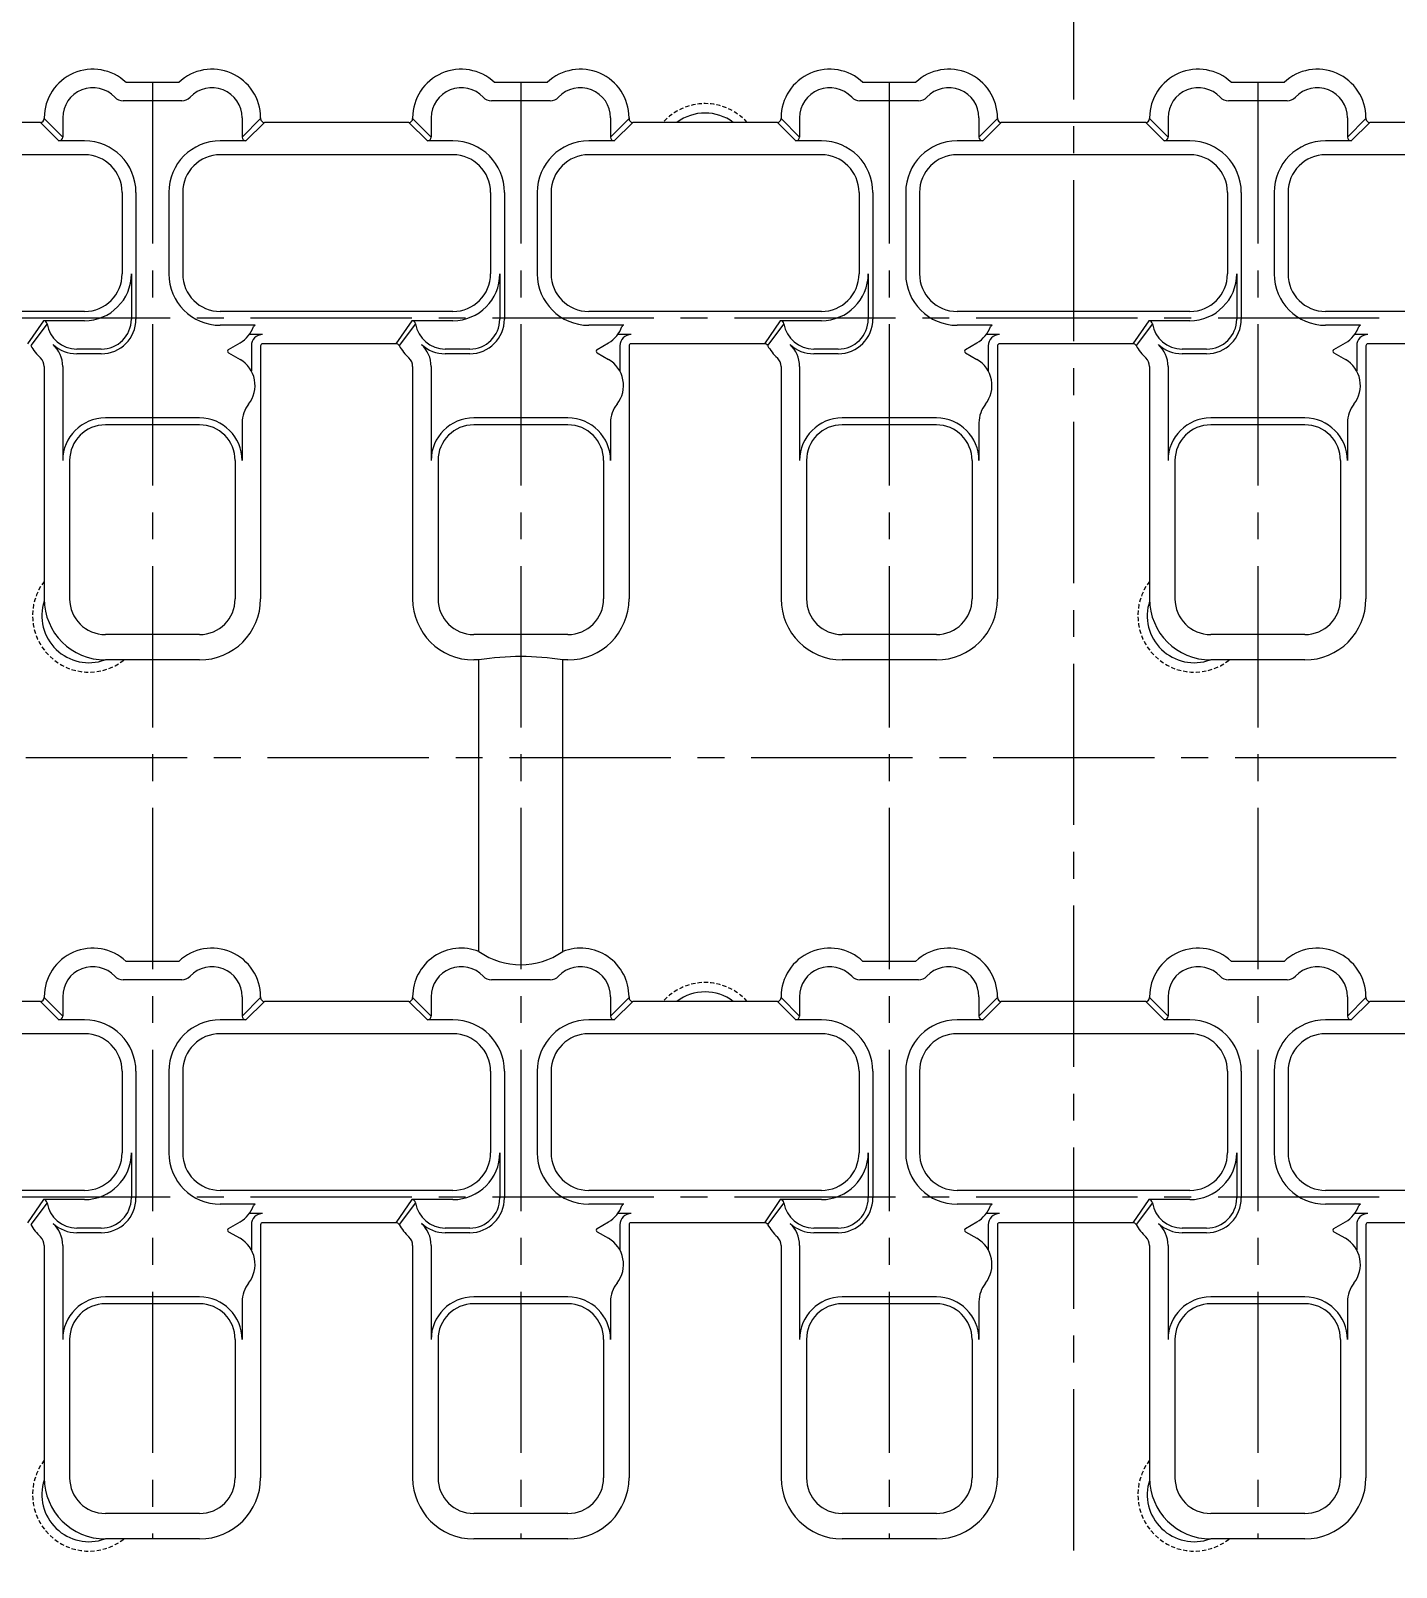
# Model space of a CAD drawing. Extents: x 1060 to 1408, y -354 to 5.
# Drawn here: x 1142.9 to 1215.6, y -151.1 to -69.4 of the extents above; entities that cross this region are included whole.
import ezdxf

# ---------------------------------------------------------------- set-up
doc = ezdxf.new("R2010")
doc.units = 0
doc.header["$LTSCALE"] = 0.45
doc.header["$MEASUREMENT"] = 0
doc.linetypes.add('CENTER2', pattern=[28.575, 19.05, -3.175, 3.175, -3.175])
doc.linetypes.add('HIDDENX2', pattern=[0.75, 0.5, -0.25])
for name, color, linetype in [('CENTER', 243, 'CENTER2'), ('DETAIL', 6, 'CONTINUOUS'), ('HIDDEN', 5, 'HIDDENX2'), ('LINE', 7, 'CONTINUOUS'), ('LINE2', 110, 'CONTINUOUS'), ('LINE3', 230, 'CONTINUOUS'), ('LINE5', 200, 'CONTINUOUS'), ('LINE6', 60, 'CONTINUOUS'), ('LINE9', 30, 'CONTINUOUS'), ('SECTION', 31, 'CONTINUOUS')]:
    doc.layers.add(name, color=color, linetype=linetype)

msp = doc.modelspace()

# ---------------------------------------------------------------- linework, layer by layer
at = {"layer": 'CENTER'}
for p, q in [((1198.39373, -13.01991), (1198.39373, -295.57868)), ((1149.41873, -72.12264), (1149.41873, -149.56054)), ((1169.00873, -72.12264), (1169.00873, -149.56054)), ((1188.59873, -72.12264), (1188.59873, -149.56054)), ((1208.18873, -72.12264), (1208.18873, -149.56054)), ((1266.08575, -84.65491), (1130.7017, -84.65491)), ((1266.08575, -84.65491), (1130.7017, -84.65491)), ((1078.39373, -108.01991), (1407.76499, -108.01991)), ((1266.08575, -131.38491), (1130.7017, -131.38491))]:
    msp.add_line(p, q, dxfattribs=at)
at = {"layer": 'DETAIL'}
for centre, start, end in [((1178.80373, -76.25093), 53.1301024, 126.8698976), ((1146.04619, -100.47743), 161.9794339, 289.7457397), ((1204.81619, -100.47743), 161.9794339, 289.7457397), ((1178.80373, -122.98093), 53.1301024, 126.8698976), ((1146.04619, -147.20743), 161.9794339, 289.7457397), ((1204.81619, -147.20743), 161.9794339, 289.7457397)]:
    msp.add_arc(centre, 2.5, start, end, dxfattribs=at)
at = {"layer": 'HIDDEN'}
for centre, start, end in [((1178.80373, -76.25093), 41.8103149, 138.1896851), ((1146.04619, -100.47743), 142.4897905, 308.3375802), ((1204.81619, -100.47743), 142.4897905, 308.3375802), ((1178.80373, -122.98093), 41.8103149, 138.1896851), ((1146.04619, -147.20743), 142.4897905, 308.3375802), ((1204.81619, -147.20743), 142.4897905, 308.3375802)]:
    msp.add_arc(centre, 3, start, end, dxfattribs=at)
at = {"layer": 'LINE'}
for p, q in [((1143.46645, -74.25093), (1144.44873, -75.23321)), ((1144.64873, -75.03321), (1143.66645, -74.05093)), ((1154.18873, -75.03321), (1155.17101, -74.05093)), ((1155.37101, -74.25093), (1154.38873, -75.23321)), ((1163.05645, -74.25093), (1164.03873, -75.23321)), ((1164.23873, -75.03321), (1163.25645, -74.05093)), ((1173.77873, -75.03321), (1174.76101, -74.05093)), ((1174.96101, -74.25093), (1173.97873, -75.23321)), ((1182.64645, -74.25093), (1183.62873, -75.23321)), ((1183.82873, -75.03321), (1182.84645, -74.05093)), ((1193.36873, -75.03321), (1194.35101, -74.05093)), ((1194.55101, -74.25093), (1193.56873, -75.23321)), ((1202.23645, -74.25093), (1203.21873, -75.23321)), ((1203.41873, -75.03321), (1202.43645, -74.05093)), ((1212.95873, -75.03321), (1213.94101, -74.05093)), ((1214.14101, -74.25093), (1213.15873, -75.23321)), ((1145.80873, -75.96991), (1133.76373, -75.96991)), ((1165.39873, -75.96991), (1153.02873, -75.96991)), ((1184.98873, -75.96991), (1172.61873, -75.96991)), ((1204.57873, -75.96991), (1192.20873, -75.96991)), ((1224.16873, -75.96991), (1211.79873, -75.96991)), ((1147.80873, -77.96991), (1147.80873, -82.29991)), ((1151.02873, -77.96991), (1151.02873, -82.29991)), ((1167.39873, -77.96991), (1167.39873, -82.29991)), ((1170.61873, -77.96991), (1170.61873, -82.29991)), ((1186.98873, -77.96991), (1186.98873, -82.29991)), ((1190.20873, -77.96991), (1190.20873, -82.29991)), ((1206.57873, -77.96991), (1206.57873, -82.29991)), ((1209.79873, -77.96991), (1209.79873, -82.29991)), ((1145.80873, -84.29991), (1133.76373, -84.29991)), ((1143.62162, -84.79105), (1142.77657, -86.0189)), ((1143.81907, -84.95926), (1142.94978, -86.11889)), ((1165.39873, -84.29991), (1153.02873, -84.29991)), ((1163.21162, -84.79105), (1162.36657, -86.0189)), ((1163.40907, -84.95926), (1162.53978, -86.11889)), ((1184.98873, -84.29991), (1172.61873, -84.29991)), ((1182.80162, -84.79105), (1181.95657, -86.0189)), ((1182.99907, -84.95926), (1182.12978, -86.11889)), ((1204.57873, -84.29991), (1192.20873, -84.29991)), ((1202.39162, -84.79105), (1201.54657, -86.0189)), ((1202.58907, -84.95926), (1201.71978, -86.11889)), ((1224.16873, -84.29991), (1211.79873, -84.29991)), ((1144.64873, -121.76321), (1143.66645, -120.78093)), ((1154.18873, -121.76321), (1155.17101, -120.78093)), ((1164.23873, -121.76321), (1163.25645, -120.78093)), ((1173.77873, -121.76321), (1174.76101, -120.78093)), ((1183.82873, -121.76321), (1182.84645, -120.78093)), ((1193.36873, -121.76321), (1194.35101, -120.78093)), ((1203.41873, -121.76321), (1202.43645, -120.78093)), ((1212.95873, -121.76321), (1213.94101, -120.78093)), ((1143.46645, -120.98093), (1144.44873, -121.96321)), ((1155.37101, -120.98093), (1154.38873, -121.96321)), ((1163.05645, -120.98093), (1164.03873, -121.96321)), ((1174.96101, -120.98093), (1173.97873, -121.96321)), ((1182.64645, -120.98093), (1183.62873, -121.96321)), ((1194.55101, -120.98093), (1193.56873, -121.96321)), ((1202.23645, -120.98093), (1203.21873, -121.96321)), ((1214.14101, -120.98093), (1213.15873, -121.96321)), ((1145.80873, -122.69991), (1133.76373, -122.69991)), ((1165.39873, -122.69991), (1153.02873, -122.69991)), ((1184.98873, -122.69991), (1172.61873, -122.69991)), ((1204.57873, -122.69991), (1192.20873, -122.69991)), ((1224.16873, -122.69991), (1211.79873, -122.69991)), ((1147.80873, -124.69991), (1147.80873, -129.02991)), ((1151.02873, -124.69991), (1151.02873, -129.02991)), ((1167.39873, -124.69991), (1167.39873, -129.02991)), ((1170.61873, -124.69991), (1170.61873, -129.02991)), ((1186.98873, -124.69991), (1186.98873, -129.02991)), ((1190.20873, -124.69991), (1190.20873, -129.02991)), ((1206.57873, -124.69991), (1206.57873, -129.02991)), ((1209.79873, -124.69991), (1209.79873, -129.02991)), ((1145.80873, -131.02991), (1133.76373, -131.02991)), ((1143.62162, -131.52105), (1142.77657, -132.7489)), ((1165.39873, -131.02991), (1153.02873, -131.02991)), ((1163.21162, -131.52105), (1162.36657, -132.7489)), ((1184.98873, -131.02991), (1172.61873, -131.02991)), ((1182.80162, -131.52105), (1181.95657, -132.7489)), ((1204.57873, -131.02991), (1192.20873, -131.02991)), ((1202.39162, -131.52105), (1201.54657, -132.7489)), ((1224.16873, -131.02991), (1211.79873, -131.02991)), ((1143.81907, -131.68926), (1142.94978, -132.84889)), ((1163.40907, -131.68926), (1162.53978, -132.84889)), ((1182.99907, -131.68926), (1182.12978, -132.84889)), ((1202.58907, -131.68926), (1201.71978, -132.84889))]:
    msp.add_line(p, q, dxfattribs=at)
for centre, start, end in [((1145.80873, -77.96991), 0, 90), ((1153.02873, -77.96991), 90, 180), ((1165.39873, -77.96991), 0, 90), ((1172.61873, -77.96991), 90, 180), ((1184.98873, -77.96991), 0, 90), ((1192.20873, -77.96991), 90, 180), ((1204.57873, -77.96991), 0, 90), ((1211.79873, -77.96991), 90, 180), ((1145.80873, -82.29991), 270, 0), ((1153.02873, -82.29991), 180, 270), ((1165.39873, -82.29991), 270, 0), ((1172.61873, -82.29991), 180, 270), ((1184.98873, -82.29991), 270, 0), ((1192.20873, -82.29991), 180, 270), ((1204.57873, -82.29991), 270, 0), ((1211.79873, -82.29991), 180, 270), ((1145.80873, -124.69991), 0, 90), ((1153.02873, -124.69991), 90, 180), ((1165.39873, -124.69991), 0, 90), ((1172.61873, -124.69991), 90, 180), ((1184.98873, -124.69991), 0, 90), ((1192.20873, -124.69991), 90, 180), ((1204.57873, -124.69991), 0, 90), ((1211.79873, -124.69991), 90, 180), ((1145.80873, -129.02991), 270, 0), ((1153.02873, -129.02991), 180, 270), ((1165.39873, -129.02991), 270, 0), ((1172.61873, -129.02991), 180, 270), ((1184.98873, -129.02991), 270, 0), ((1192.20873, -129.02991), 180, 270), ((1204.57873, -129.02991), 270, 0), ((1211.79873, -129.02991), 180, 270)]:
    msp.add_arc(centre, 2, start, end, dxfattribs=at)
at = {"layer": 'LINE2'}
for p, q in [((1148.29987, -82.29991), (1148.29987, -84.70491)), ((1167.88987, -82.29991), (1167.88987, -84.70491)), ((1187.47987, -82.29991), (1187.47987, -84.70491)), ((1207.06987, -82.29991), (1207.06987, -84.70491)), ((1145.80873, -84.79105), (1143.62162, -84.79105)), ((1165.39873, -84.79105), (1163.21162, -84.79105)), ((1184.98873, -84.79105), (1182.80162, -84.79105)), ((1204.57873, -84.79105), (1202.39162, -84.79105)), ((1146.69987, -86.30491), (1145.39873, -86.30491)), ((1166.28987, -86.30491), (1164.98873, -86.30491)), ((1185.87987, -86.30491), (1184.57873, -86.30491)), ((1205.46987, -86.30491), (1204.16873, -86.30491)), ((1148.29987, -129.02991), (1148.29987, -131.43491)), ((1167.88987, -129.02991), (1167.88987, -131.43491)), ((1187.47987, -129.02991), (1187.47987, -131.43491)), ((1207.06987, -129.02991), (1207.06987, -131.43491)), ((1145.80873, -131.52105), (1143.62162, -131.52105)), ((1165.39873, -131.52105), (1163.21162, -131.52105)), ((1184.98873, -131.52105), (1182.80162, -131.52105)), ((1204.57873, -131.52105), (1202.39162, -131.52105)), ((1146.69987, -133.03491), (1145.39873, -133.03491)), ((1166.28987, -133.03491), (1164.98873, -133.03491)), ((1185.87987, -133.03491), (1184.57873, -133.03491)), ((1205.46987, -133.03491), (1204.16873, -133.03491))]:
    msp.add_line(p, q, dxfattribs=at)
for centre, radius, start, end in [((1145.80873, -82.29991), 2.49114, 270, 0), ((1165.39873, -82.29991), 2.49114, 270, 0), ((1184.98873, -82.29991), 2.49114, 270, 0), ((1204.57873, -82.29991), 2.49114, 270, 0), ((1143.62162, -84.99105), 0.2, 9.1468663, 90), ((1145.39873, -84.70491), 1.6, 189.1468663, 270), ((1146.69987, -84.70491), 1.6, 270, 0), ((1163.21162, -84.99105), 0.2, 9.1468663, 90), ((1164.98873, -84.70491), 1.6, 189.1468663, 270), ((1166.28987, -84.70491), 1.6, 270, 0), ((1182.80162, -84.99105), 0.2, 9.1468663, 90), ((1184.57873, -84.70491), 1.6, 189.1468663, 270), ((1185.87987, -84.70491), 1.6, 270, 0), ((1202.39162, -84.99105), 0.2, 9.1468663, 90), ((1204.16873, -84.70491), 1.6, 189.1468663, 270), ((1205.46987, -84.70491), 1.6, 270, 0), ((1145.80873, -129.02991), 2.49114, 270, 0), ((1165.39873, -129.02991), 2.49114, 270, 0), ((1184.98873, -129.02991), 2.49114, 270, 0), ((1204.57873, -129.02991), 2.49114, 270, 0), ((1143.62162, -131.72105), 0.2, 9.1468663, 90), ((1146.69987, -131.43491), 1.6, 270, 0), ((1163.21162, -131.72105), 0.2, 9.1468663, 90), ((1166.28987, -131.43491), 1.6, 270, 0), ((1182.80162, -131.72105), 0.2, 9.1468663, 90), ((1185.87987, -131.43491), 1.6, 270, 0), ((1202.39162, -131.72105), 0.2, 9.1468663, 90), ((1205.46987, -131.43491), 1.6, 270, 0), ((1145.39873, -131.43491), 1.6, 189.1468663, 270), ((1164.98873, -131.43491), 1.6, 189.1468663, 270), ((1184.57873, -131.43491), 1.6, 189.1468663, 270), ((1204.16873, -131.43491), 1.6, 189.1468663, 270)]:
    msp.add_arc(centre, radius, start, end, dxfattribs=at)
at = {"layer": 'LINE3'}
for p, q in [((1151.92038, -90.32991), (1146.91708, -90.32991)), ((1171.51038, -90.32991), (1166.50708, -90.32991)), ((1191.10038, -90.32991), (1186.09708, -90.32991)), ((1210.69038, -90.32991), (1205.68708, -90.32991)), ((1145.01708, -92.22991), (1145.01708, -99.57991)), ((1153.82038, -92.22991), (1153.82038, -99.57991)), ((1164.60708, -92.22991), (1164.60708, -99.57991)), ((1173.41038, -92.22991), (1173.41038, -99.57991)), ((1184.19708, -92.22991), (1184.19708, -99.57991)), ((1193.00038, -92.22991), (1193.00038, -99.57991)), ((1203.78708, -92.22991), (1203.78708, -99.57991)), ((1212.59038, -92.22991), (1212.59038, -99.57991)), ((1151.92038, -101.47991), (1146.91708, -101.47991)), ((1171.51038, -101.47991), (1166.50708, -101.47991)), ((1191.10038, -101.47991), (1186.09708, -101.47991)), ((1210.69038, -101.47991), (1205.68708, -101.47991)), ((1151.92038, -137.05991), (1146.91708, -137.05991)), ((1171.51038, -137.05991), (1166.50708, -137.05991)), ((1191.10038, -137.05991), (1186.09708, -137.05991)), ((1210.69038, -137.05991), (1205.68708, -137.05991)), ((1145.01708, -138.95991), (1145.01708, -146.30991)), ((1153.82038, -138.95991), (1153.82038, -146.30991)), ((1164.60708, -138.95991), (1164.60708, -146.30991)), ((1173.41038, -138.95991), (1173.41038, -146.30991)), ((1184.19708, -138.95991), (1184.19708, -146.30991)), ((1193.00038, -138.95991), (1193.00038, -146.30991)), ((1203.78708, -138.95991), (1203.78708, -146.30991)), ((1212.59038, -138.95991), (1212.59038, -146.30991)), ((1151.92038, -148.20991), (1146.91708, -148.20991)), ((1171.51038, -148.20991), (1166.50708, -148.20991)), ((1191.10038, -148.20991), (1186.09708, -148.20991)), ((1210.69038, -148.20991), (1205.68708, -148.20991))]:
    msp.add_line(p, q, dxfattribs=at)
for centre, start, end in [((1146.91708, -92.22991), 90, 180), ((1151.92038, -92.22991), 0, 90), ((1166.50708, -92.22991), 90, 180), ((1171.51038, -92.22991), 0, 90), ((1186.09708, -92.22991), 90, 180), ((1191.10038, -92.22991), 0, 90), ((1205.68708, -92.22991), 90, 180), ((1210.69038, -92.22991), 0, 90), ((1146.91708, -99.57991), 180, 270), ((1151.92038, -99.57991), 270, 0), ((1166.50708, -99.57991), 180, 270), ((1171.51038, -99.57991), 270, 0), ((1186.09708, -99.57991), 180, 270), ((1191.10038, -99.57991), 270, 0), ((1205.68708, -99.57991), 180, 270), ((1210.69038, -99.57991), 270, 0), ((1146.91708, -138.95991), 90, 180), ((1151.92038, -138.95991), 0, 90), ((1166.50708, -138.95991), 90, 180), ((1171.51038, -138.95991), 0, 90), ((1186.09708, -138.95991), 90, 180), ((1191.10038, -138.95991), 0, 90), ((1205.68708, -138.95991), 90, 180), ((1210.69038, -138.95991), 0, 90), ((1146.91708, -146.30991), 180, 270), ((1151.92038, -146.30991), 270, 0), ((1166.50708, -146.30991), 180, 270), ((1171.51038, -146.30991), 270, 0), ((1186.09708, -146.30991), 180, 270), ((1191.10038, -146.30991), 270, 0), ((1205.68708, -146.30991), 180, 270), ((1210.69038, -146.30991), 270, 0)]:
    msp.add_arc(centre, 1.9, start, end, dxfattribs=at)
at = {"layer": 'LINE5'}
for centre, radius, start, end in [((1169.00873, -116.17663), 13.53026, 80.5355377, 99.4644623), ((1169.00873, -115.17365), 3.86316, 234.8361555, 305.1638445)]:
    msp.add_arc(centre, radius, start, end, dxfattribs=at)
at = {"layer": 'LINE6'}
for p, q in [((1155.27987, -85.52776), (1154.57287, -85.52776)), ((1174.86987, -85.52776), (1174.16287, -85.52776)), ((1194.45987, -85.52776), (1193.75287, -85.52776)), ((1214.04987, -85.52776), (1213.34287, -85.52776)), ((1154.67987, -86.12776), (1154.67987, -87.46238)), ((1174.26987, -86.12776), (1174.26987, -87.46238)), ((1193.85987, -86.12776), (1193.85987, -87.46238)), ((1213.44987, -86.12776), (1213.44987, -87.46238)), ((1155.27987, -132.25776), (1154.57287, -132.25776)), ((1174.86987, -132.25776), (1174.16287, -132.25776)), ((1194.45987, -132.25776), (1193.75287, -132.25776)), ((1214.04987, -132.25776), (1213.34287, -132.25776)), ((1154.67987, -132.85776), (1154.67987, -134.19238)), ((1174.26987, -132.85776), (1174.26987, -134.19238)), ((1193.85987, -132.85776), (1193.85987, -134.19238)), ((1213.44987, -132.85776), (1213.44987, -134.19238))]:
    msp.add_line(p, q, dxfattribs=at)
for centre in [(1155.27987, -86.12776), (1174.86987, -86.12776), (1194.45987, -86.12776), (1214.04987, -86.12776), (1155.27987, -132.85776), (1174.86987, -132.85776), (1194.45987, -132.85776), (1214.04987, -132.85776)]:
    msp.add_arc(centre, 0.6, 90, 180, dxfattribs=at)
at = {"layer": 'LINE9'}
for p, q in [((1150.97938, -73.10491), (1147.85808, -73.10491)), ((1170.56938, -73.10491), (1167.44808, -73.10491)), ((1190.15938, -73.10491), (1187.03808, -73.10491)), ((1209.74938, -73.10491), (1206.62808, -73.10491)), ((1144.64873, -74.00491), (1144.64873, -75.03321)), ((1154.18873, -74.00491), (1154.18873, -75.03321)), ((1164.23873, -74.00491), (1164.23873, -75.03321)), ((1173.77873, -74.00491), (1173.77873, -75.03321)), ((1183.82873, -74.00491), (1183.82873, -75.03321)), ((1193.36873, -74.00491), (1193.36873, -75.03321)), ((1203.41873, -74.00491), (1203.41873, -75.03321)), ((1212.95873, -74.00491), (1212.95873, -75.03321)), ((1145.80873, -75.23321), (1144.44873, -75.23321)), ((1154.38873, -75.23321), (1153.02873, -75.23321)), ((1165.39873, -75.23321), (1164.03873, -75.23321)), ((1173.97873, -75.23321), (1172.61873, -75.23321)), ((1184.98873, -75.23321), (1183.62873, -75.23321)), ((1193.56873, -75.23321), (1192.20873, -75.23321)), ((1204.57873, -75.23321), (1203.21873, -75.23321)), ((1213.15873, -75.23321), (1211.79873, -75.23321)), ((1148.54544, -77.96991), (1148.54544, -84.70491)), ((1150.29202, -77.96991), (1150.29202, -82.29991)), ((1168.13544, -77.96991), (1168.13544, -84.70491)), ((1169.88202, -77.96991), (1169.88202, -82.29991)), ((1187.72544, -77.96991), (1187.72544, -84.70491)), ((1189.47202, -77.96991), (1189.47202, -82.29991)), ((1207.31544, -77.96991), (1207.31544, -84.70491)), ((1209.06202, -77.96991), (1209.06202, -82.29991)), ((1154.8874, -85.03662), (1153.02873, -85.03662)), ((1174.4774, -85.03662), (1172.61873, -85.03662)), ((1194.0674, -85.03662), (1192.20873, -85.03662)), ((1213.6574, -85.03662), (1211.79873, -85.03662)), ((1146.69987, -86.55048), (1145.39873, -86.55048)), ((1153.46947, -86.32431), (1154.07873, -85.97255)), ((1153.46947, -86.49752), (1154.07873, -86.84927)), ((1166.28987, -86.55048), (1164.98873, -86.55048)), ((1173.05947, -86.32431), (1173.66873, -85.97255)), ((1173.05947, -86.49752), (1173.66873, -86.84927)), ((1185.87987, -86.55048), (1184.57873, -86.55048)), ((1192.64947, -86.32431), (1193.25873, -85.97255)), ((1192.64947, -86.49752), (1193.25873, -86.84927)), ((1205.46987, -86.55048), (1204.16873, -86.55048)), ((1212.23947, -86.32431), (1212.84873, -85.97255)), ((1212.23947, -86.49752), (1212.84873, -86.84927)), ((1144.64873, -87.22472), (1144.64873, -92.22991)), ((1164.23873, -87.22472), (1164.23873, -92.22991)), ((1183.82873, -87.22472), (1183.82873, -92.22991)), ((1203.41873, -87.22472), (1203.41873, -92.22991)), ((1151.92038, -89.96156), (1146.91708, -89.96156)), ((1154.18873, -90.21983), (1154.18873, -92.22991)), ((1171.51038, -89.96156), (1166.50708, -89.96156)), ((1173.77873, -90.21983), (1173.77873, -92.22991)), ((1191.10038, -89.96156), (1186.09708, -89.96156)), ((1193.36873, -90.21983), (1193.36873, -92.22991)), ((1210.69038, -89.96156), (1205.68708, -89.96156)), ((1212.95873, -90.21983), (1212.95873, -92.22991)), ((1150.97938, -119.83491), (1147.85808, -119.83491)), ((1170.56938, -119.83491), (1167.44808, -119.83491)), ((1190.15938, -119.83491), (1187.03808, -119.83491)), ((1209.74938, -119.83491), (1206.62808, -119.83491)), ((1144.64873, -120.73491), (1144.64873, -121.76321)), ((1154.18873, -120.73491), (1154.18873, -121.76321)), ((1164.23873, -120.73491), (1164.23873, -121.76321)), ((1173.77873, -120.73491), (1173.77873, -121.76321)), ((1183.82873, -120.73491), (1183.82873, -121.76321)), ((1193.36873, -120.73491), (1193.36873, -121.76321)), ((1203.41873, -120.73491), (1203.41873, -121.76321)), ((1212.95873, -120.73491), (1212.95873, -121.76321)), ((1145.80873, -121.96321), (1144.44873, -121.96321)), ((1154.38873, -121.96321), (1153.02873, -121.96321)), ((1165.39873, -121.96321), (1164.03873, -121.96321)), ((1173.97873, -121.96321), (1172.61873, -121.96321)), ((1184.98873, -121.96321), (1183.62873, -121.96321)), ((1193.56873, -121.96321), (1192.20873, -121.96321)), ((1204.57873, -121.96321), (1203.21873, -121.96321)), ((1213.15873, -121.96321), (1211.79873, -121.96321)), ((1148.54544, -124.69991), (1148.54544, -131.43491)), ((1150.29202, -124.69991), (1150.29202, -129.02991)), ((1168.13544, -124.69991), (1168.13544, -131.43491)), ((1169.88202, -124.69991), (1169.88202, -129.02991)), ((1187.72544, -124.69991), (1187.72544, -131.43491)), ((1189.47202, -124.69991), (1189.47202, -129.02991)), ((1207.31544, -124.69991), (1207.31544, -131.43491)), ((1209.06202, -124.69991), (1209.06202, -129.02991)), ((1154.8874, -131.76662), (1153.02873, -131.76662)), ((1174.4774, -131.76662), (1172.61873, -131.76662)), ((1194.0674, -131.76662), (1192.20873, -131.76662)), ((1213.6574, -131.76662), (1211.79873, -131.76662)), ((1153.46947, -133.05431), (1154.07873, -132.70255)), ((1173.05947, -133.05431), (1173.66873, -132.70255)), ((1192.64947, -133.05431), (1193.25873, -132.70255)), ((1212.23947, -133.05431), (1212.84873, -132.70255)), ((1144.64873, -133.95472), (1144.64873, -138.95991)), ((1146.69987, -133.28048), (1145.39873, -133.28048)), ((1153.46947, -133.22752), (1154.07873, -133.57927)), ((1164.23873, -133.95472), (1164.23873, -138.95991)), ((1166.28987, -133.28048), (1164.98873, -133.28048)), ((1173.05947, -133.22752), (1173.66873, -133.57927)), ((1183.82873, -133.95472), (1183.82873, -138.95991)), ((1185.87987, -133.28048), (1184.57873, -133.28048)), ((1192.64947, -133.22752), (1193.25873, -133.57927)), ((1203.41873, -133.95472), (1203.41873, -138.95991)), ((1205.46987, -133.28048), (1204.16873, -133.28048)), ((1212.23947, -133.22752), (1212.84873, -133.57927)), ((1151.92038, -136.69156), (1146.91708, -136.69156)), ((1154.18873, -136.94983), (1154.18873, -138.95991)), ((1171.51038, -136.69156), (1166.50708, -136.69156)), ((1173.77873, -136.94983), (1173.77873, -138.95991)), ((1191.10038, -136.69156), (1186.09708, -136.69156)), ((1193.36873, -136.94983), (1193.36873, -138.95991)), ((1210.69038, -136.69156), (1205.68708, -136.69156)), ((1212.95873, -136.94983), (1212.95873, -138.95991))]:
    msp.add_line(p, q, dxfattribs=at)
for centre, radius, start, end in [((1146.24873, -74.00491), 1.6, 42.9858861, 180), ((1152.58873, -74.00491), 1.6, 0, 137.0141139), ((1165.83873, -74.00491), 1.6, 42.9858861, 180), ((1172.17873, -74.00491), 1.6, 0, 137.0141139), ((1185.42873, -74.00491), 1.6, 42.9858861, 180), ((1191.76873, -74.00491), 1.6, 0, 137.0141139), ((1205.01873, -74.00491), 1.6, 42.9858861, 180), ((1211.35873, -74.00491), 1.6, 0, 137.0141139), ((1147.85808, -72.50491), 0.6, 222.9858861, 270), ((1150.97938, -72.50491), 0.6, 270, 317.0141139), ((1167.44808, -72.50491), 0.6, 222.9858861, 270), ((1170.56938, -72.50491), 0.6, 270, 317.0141139), ((1187.03808, -72.50491), 0.6, 222.9858861, 270), ((1190.15938, -72.50491), 0.6, 270, 317.0141139), ((1206.62808, -72.50491), 0.6, 222.9858861, 270), ((1209.74938, -72.50491), 0.6, 270, 317.0141139), ((1144.44873, -75.03321), 0.2, 270, 0), ((1154.38873, -75.03321), 0.2, 180, 270), ((1164.03873, -75.03321), 0.2, 270, 0), ((1173.97873, -75.03321), 0.2, 180, 270), ((1183.62873, -75.03321), 0.2, 270, 0), ((1193.56873, -75.03321), 0.2, 180, 270), ((1203.21873, -75.03321), 0.2, 270, 0), ((1213.15873, -75.03321), 0.2, 180, 270), ((1145.80873, -77.96991), 2.73671, 0, 90), ((1153.02873, -77.96991), 2.73671, 90, 180), ((1165.39873, -77.96991), 2.73671, 0, 90), ((1172.61873, -77.96991), 2.73671, 90, 180), ((1184.98873, -77.96991), 2.73671, 0, 90), ((1192.20873, -77.96991), 2.73671, 90, 180), ((1204.57873, -77.96991), 2.73671, 0, 90), ((1211.79873, -77.96991), 2.73671, 90, 180), ((1153.02873, -82.29991), 2.73671, 180, 270), ((1172.61873, -82.29991), 2.73671, 180, 270), ((1192.20873, -82.29991), 2.73671, 180, 270), ((1211.79873, -82.29991), 2.73671, 180, 270), ((1146.69987, -84.70491), 1.84557, 270, 0), ((1166.28987, -84.70491), 1.84557, 270, 0), ((1185.87987, -84.70491), 1.84557, 270, 0), ((1205.46987, -84.70491), 1.84557, 270, 0), ((1153.27873, -84.58691), 1.6, 300, 341.1339194), ((1154.8874, -85.13662), 0.1, 90, 161.1339194), ((1172.86873, -84.58691), 1.6, 300, 341.1339194), ((1174.4774, -85.13662), 0.1, 90, 161.1339194), ((1192.45873, -84.58691), 1.6, 300, 341.1339194), ((1194.0674, -85.13662), 0.1, 90, 161.1339194), ((1212.04873, -84.58691), 1.6, 300, 341.1339194), ((1213.6574, -85.13662), 0.1, 90, 161.1339194), ((1145.39873, -84.70491), 1.84557, 226.9971007, 270), ((1143.04873, -87.22472), 1.6, 360, 46.9971007), ((1153.51947, -86.41091), 0.1, 120, 240), ((1164.98873, -84.70491), 1.84557, 226.9971007, 270), ((1162.63873, -87.22472), 1.6, 360, 46.9971007), ((1173.10947, -86.41091), 0.1, 120, 240), ((1184.57873, -84.70491), 1.84557, 226.9971007, 270), ((1182.22873, -87.22472), 1.6, 360, 46.9971007), ((1192.69947, -86.41091), 0.1, 120, 240), ((1204.16873, -84.70491), 1.84557, 226.9971007, 270), ((1201.81873, -87.22472), 1.6, 360, 46.9971007), ((1212.28947, -86.41091), 0.1, 120, 240), ((1153.27873, -88.23491), 1.6, 321.6629103, 60), ((1172.86873, -88.23491), 1.6, 321.6629103, 60), ((1192.45873, -88.23491), 1.6, 321.6629103, 60), ((1212.04873, -88.23491), 1.6, 321.6629103, 60), ((1155.78873, -90.21983), 1.6, 141.6629103, 180), ((1175.37873, -90.21983), 1.6, 141.6629103, 180), ((1194.96873, -90.21983), 1.6, 141.6629103, 180), ((1214.55873, -90.21983), 1.6, 141.6629103, 180), ((1146.91708, -92.22991), 2.26835, 90, 180), ((1151.92038, -92.22991), 2.26835, 0, 90), ((1166.50708, -92.22991), 2.26835, 90, 180), ((1171.51038, -92.22991), 2.26835, 0, 90), ((1186.09708, -92.22991), 2.26835, 90, 180), ((1191.10038, -92.22991), 2.26835, 0, 90), ((1205.68708, -92.22991), 2.26835, 90, 180), ((1210.69038, -92.22991), 2.26835, 0, 90), ((1146.24873, -120.73491), 1.6, 42.9858861, 180), ((1152.58873, -120.73491), 1.6, 0, 137.0141139), ((1165.83873, -120.73491), 1.6, 42.9858861, 180), ((1172.17873, -120.73491), 1.6, 0, 137.0141139), ((1185.42873, -120.73491), 1.6, 42.9858861, 180), ((1191.76873, -120.73491), 1.6, 0, 137.0141139), ((1205.01873, -120.73491), 1.6, 42.9858861, 180), ((1211.35873, -120.73491), 1.6, 0, 137.0141139), ((1147.85808, -119.23491), 0.6, 222.9858861, 270), ((1150.97938, -119.23491), 0.6, 270, 317.0141139), ((1167.44808, -119.23491), 0.6, 222.9858861, 270), ((1170.56938, -119.23491), 0.6, 270, 317.0141139), ((1187.03808, -119.23491), 0.6, 222.9858861, 270), ((1190.15938, -119.23491), 0.6, 270, 317.0141139), ((1206.62808, -119.23491), 0.6, 222.9858861, 270), ((1209.74938, -119.23491), 0.6, 270, 317.0141139), ((1144.44873, -121.76321), 0.2, 270, 0), ((1145.80873, -124.69991), 2.73671, 0, 90), ((1153.02873, -124.69991), 2.73671, 90, 180), ((1154.38873, -121.76321), 0.2, 180, 270), ((1164.03873, -121.76321), 0.2, 270, 0), ((1165.39873, -124.69991), 2.73671, 0, 90), ((1172.61873, -124.69991), 2.73671, 90, 180), ((1173.97873, -121.76321), 0.2, 180, 270), ((1183.62873, -121.76321), 0.2, 270, 0), ((1184.98873, -124.69991), 2.73671, 0, 90), ((1192.20873, -124.69991), 2.73671, 90, 180), ((1193.56873, -121.76321), 0.2, 180, 270), ((1203.21873, -121.76321), 0.2, 270, 0), ((1204.57873, -124.69991), 2.73671, 0, 90), ((1211.79873, -124.69991), 2.73671, 90, 180), ((1213.15873, -121.76321), 0.2, 180, 270), ((1153.02873, -129.02991), 2.73671, 180, 270), ((1172.61873, -129.02991), 2.73671, 180, 270), ((1192.20873, -129.02991), 2.73671, 180, 270), ((1211.79873, -129.02991), 2.73671, 180, 270), ((1146.69987, -131.43491), 1.84557, 270, 0), ((1166.28987, -131.43491), 1.84557, 270, 0), ((1185.87987, -131.43491), 1.84557, 270, 0), ((1205.46987, -131.43491), 1.84557, 270, 0), ((1153.27873, -131.31691), 1.6, 300, 341.1339194), ((1154.8874, -131.86662), 0.1, 90, 161.1339194), ((1172.86873, -131.31691), 1.6, 300, 341.1339194), ((1174.4774, -131.86662), 0.1, 90, 161.1339194), ((1192.45873, -131.31691), 1.6, 300, 341.1339194), ((1194.0674, -131.86662), 0.1, 90, 161.1339194), ((1212.04873, -131.31691), 1.6, 300, 341.1339194), ((1213.6574, -131.86662), 0.1, 90, 161.1339194), ((1145.39873, -131.43491), 1.84557, 226.9971007, 270), ((1143.04873, -133.95472), 1.6, 360, 46.9971007), ((1153.51947, -133.14091), 0.1, 120, 240), ((1164.98873, -131.43491), 1.84557, 226.9971007, 270), ((1162.63873, -133.95472), 1.6, 360, 46.9971007), ((1173.10947, -133.14091), 0.1, 120, 240), ((1184.57873, -131.43491), 1.84557, 226.9971007, 270), ((1182.22873, -133.95472), 1.6, 360, 46.9971007), ((1192.69947, -133.14091), 0.1, 120, 240), ((1204.16873, -131.43491), 1.84557, 226.9971007, 270), ((1201.81873, -133.95472), 1.6, 360, 46.9971007), ((1212.28947, -133.14091), 0.1, 120, 240), ((1153.27873, -134.96491), 1.6, 321.6629103, 60), ((1172.86873, -134.96491), 1.6, 321.6629103, 60), ((1192.45873, -134.96491), 1.6, 321.6629103, 60), ((1212.04873, -134.96491), 1.6, 321.6629103, 60), ((1155.78873, -136.94983), 1.6, 141.6629103, 180), ((1175.37873, -136.94983), 1.6, 141.6629103, 180), ((1194.96873, -136.94983), 1.6, 141.6629103, 180), ((1214.55873, -136.94983), 1.6, 141.6629103, 180), ((1146.91708, -138.95991), 2.26835, 90, 180), ((1151.92038, -138.95991), 2.26835, 0, 90), ((1166.50708, -138.95991), 2.26835, 90, 180), ((1171.51038, -138.95991), 2.26835, 0, 90), ((1186.09708, -138.95991), 2.26835, 90, 180), ((1191.10038, -138.95991), 2.26835, 0, 90), ((1205.68708, -138.95991), 2.26835, 90, 180), ((1210.69038, -138.95991), 2.26835, 0, 90)]:
    msp.add_arc(centre, radius, start, end, dxfattribs=at)
at = {"layer": 'SECTION'}
for p, q in [((1150.82091, -72.12264), (1148.01655, -72.12264)), ((1170.41091, -72.12264), (1167.60655, -72.12264)), ((1190.00091, -72.12264), (1187.19655, -72.12264)), ((1209.59091, -72.12264), (1206.78655, -72.12264)), ((1143.46645, -74.25093), (1133.76373, -74.25093)), ((1143.66645, -74.00491), (1143.66645, -74.05093)), ((1155.17101, -74.00491), (1155.17101, -74.05093)), ((1163.05645, -74.25093), (1155.37101, -74.25093)), ((1163.25645, -74.00491), (1163.25645, -74.05093)), ((1174.76101, -74.00491), (1174.76101, -74.05093)), ((1182.64645, -74.25093), (1174.96101, -74.25093)), ((1182.84645, -74.00491), (1182.84645, -74.05093)), ((1194.35101, -74.00491), (1194.35101, -74.05093)), ((1202.23645, -74.25093), (1194.55101, -74.25093)), ((1202.43645, -74.00491), (1202.43645, -74.05093)), ((1213.94101, -74.00491), (1213.94101, -74.05093)), ((1221.82645, -74.25093), (1214.14101, -74.25093)), ((1155.17101, -86.12776), (1155.17101, -99.57991)), ((1162.36657, -86.0189), (1155.27987, -86.0189)), ((1174.76101, -86.12776), (1174.76101, -99.57991)), ((1181.95657, -86.0189), (1174.86987, -86.0189)), ((1194.35101, -86.12776), (1194.35101, -99.57991)), ((1201.54657, -86.0189), (1194.45987, -86.0189)), ((1213.94101, -86.12776), (1213.94101, -99.57991)), ((1221.13657, -86.0189), (1214.04987, -86.0189)), ((1143.66645, -87.22472), (1143.66645, -99.57991)), ((1163.25645, -87.22472), (1163.25645, -99.57991)), ((1182.84645, -87.22472), (1182.84645, -99.57991)), ((1202.43645, -87.22472), (1202.43645, -99.57991)), ((1151.92038, -102.83054), (1146.91708, -102.83054)), ((1166.78387, -102.83054), (1166.50708, -102.83054)), ((1166.78387, -118.33182), (1166.78387, -102.83054)), ((1171.51038, -102.83054), (1171.23359, -102.83054)), ((1171.23359, -118.33182), (1171.23359, -102.83054)), ((1191.10038, -102.83054), (1186.09708, -102.83054)), ((1210.69038, -102.83054), (1205.68708, -102.83054)), ((1150.82091, -118.85264), (1148.01655, -118.85264)), ((1190.00091, -118.85264), (1187.19655, -118.85264)), ((1209.59091, -118.85264), (1206.78655, -118.85264)), ((1143.66645, -120.73491), (1143.66645, -120.78093)), ((1155.17101, -120.73491), (1155.17101, -120.78093)), ((1163.25645, -120.73491), (1163.25645, -120.78093)), ((1174.76101, -120.73491), (1174.76101, -120.78093)), ((1182.84645, -120.73491), (1182.84645, -120.78093)), ((1194.35101, -120.73491), (1194.35101, -120.78093)), ((1202.43645, -120.73491), (1202.43645, -120.78093)), ((1213.94101, -120.73491), (1213.94101, -120.78093)), ((1143.46645, -120.98093), (1133.76373, -120.98093)), ((1163.05645, -120.98093), (1155.37101, -120.98093)), ((1182.64645, -120.98093), (1174.96101, -120.98093)), ((1202.23645, -120.98093), (1194.55101, -120.98093)), ((1221.82645, -120.98093), (1214.14101, -120.98093)), ((1155.17101, -132.85776), (1155.17101, -146.30991)), ((1162.36657, -132.7489), (1155.27987, -132.7489)), ((1174.76101, -132.85776), (1174.76101, -146.30991)), ((1181.95657, -132.7489), (1174.86987, -132.7489)), ((1194.35101, -132.85776), (1194.35101, -146.30991)), ((1201.54657, -132.7489), (1194.45987, -132.7489)), ((1213.94101, -132.85776), (1213.94101, -146.30991)), ((1221.13657, -132.7489), (1214.04987, -132.7489)), ((1143.66645, -133.95472), (1143.66645, -146.30991)), ((1163.25645, -133.95472), (1163.25645, -146.30991)), ((1182.84645, -133.95472), (1182.84645, -146.30991)), ((1202.43645, -133.95472), (1202.43645, -146.30991)), ((1151.92038, -149.56054), (1146.91708, -149.56054)), ((1171.51038, -149.56054), (1166.50708, -149.56054)), ((1191.10038, -149.56054), (1186.09708, -149.56054)), ((1210.69038, -149.56054), (1205.68708, -149.56054))]:
    msp.add_line(p, q, dxfattribs=at)
for centre, radius, start, end in [((1146.24873, -74.00491), 2.58228, 46.7960439, 180), ((1152.58873, -74.00491), 2.58228, 0, 133.2039561), ((1165.83873, -74.00491), 2.58228, 46.7960439, 180), ((1172.17873, -74.00491), 2.58228, 0, 133.2039561), ((1185.42873, -74.00491), 2.58228, 46.7960439, 180), ((1191.76873, -74.00491), 2.58228, 0, 133.2039561), ((1205.01873, -74.00491), 2.58228, 46.7960439, 180), ((1211.35873, -74.00491), 2.58228, 0, 133.2039561), ((1143.46645, -74.05093), 0.2, 270, 360), ((1155.37101, -74.05093), 0.2, 180, 270), ((1163.05645, -74.05093), 0.2, 270, 360), ((1174.96101, -74.05093), 0.2, 180, 270), ((1182.64645, -74.05093), 0.2, 270, 360), ((1194.55101, -74.05093), 0.2, 180, 270), ((1202.23645, -74.05093), 0.2, 270, 360), ((1214.14101, -74.05093), 0.2, 180, 270), ((1145.39873, -84.70491), 2.82785, 210.0013339, 226.9971007), ((1155.27987, -86.12776), 0.10886, 90, 180), ((1162.36657, -86.2189), 0.2, 30.0013339, 90), ((1164.98873, -84.70491), 2.82785, 210.0013339, 226.9971007), ((1174.86987, -86.12776), 0.10886, 90, 180), ((1181.95657, -86.2189), 0.2, 30.0013339, 90), ((1184.57873, -84.70491), 2.82785, 210.0013339, 226.9971007), ((1194.45987, -86.12776), 0.10886, 90, 180), ((1201.54657, -86.2189), 0.2, 30.0013339, 90), ((1204.16873, -84.70491), 2.82785, 210.0013339, 226.9971007), ((1214.04987, -86.12776), 0.10886, 90, 180), ((1143.04873, -87.22472), 0.61772, 360, 46.9971007), ((1162.63873, -87.22472), 0.61772, 360, 46.9971007), ((1182.22873, -87.22472), 0.61772, 360, 46.9971007), ((1201.81873, -87.22472), 0.61772, 360, 46.9971007), ((1146.91708, -99.57991), 3.25063, 180, 270), ((1151.92038, -99.57991), 3.25063, 270, 0), ((1166.50708, -99.57991), 3.25063, 180, 270), ((1171.51038, -99.57991), 3.25063, 270, 0), ((1186.09708, -99.57991), 3.25063, 180, 270), ((1191.10038, -99.57991), 3.25063, 270, 0), ((1205.68708, -99.57991), 3.25063, 180, 270), ((1210.69038, -99.57991), 3.25063, 270, 0), ((1146.24873, -120.73491), 2.58228, 46.7960439, 180), ((1152.58873, -120.73491), 2.58228, 0, 133.2039561), ((1165.83873, -120.73491), 2.58228, 68.5302127, 180), ((1172.17873, -120.73491), 2.58228, 0, 111.4697873), ((1185.42873, -120.73491), 2.58228, 46.7960439, 180), ((1191.76873, -120.73491), 2.58228, 0, 133.2039561), ((1205.01873, -120.73491), 2.58228, 46.7960439, 180), ((1211.35873, -120.73491), 2.58228, 0, 133.2039561), ((1143.46645, -120.78093), 0.2, 270, 360), ((1155.37101, -120.78093), 0.2, 180, 270), ((1163.05645, -120.78093), 0.2, 270, 360), ((1174.96101, -120.78093), 0.2, 180, 270), ((1182.64645, -120.78093), 0.2, 270, 360), ((1194.55101, -120.78093), 0.2, 180, 270), ((1202.23645, -120.78093), 0.2, 270, 360), ((1214.14101, -120.78093), 0.2, 180, 270), ((1145.39873, -131.43491), 2.82785, 210.0013339, 226.9971007), ((1155.27987, -132.85776), 0.10886, 90, 180), ((1162.36657, -132.9489), 0.2, 30.0013339, 90), ((1164.98873, -131.43491), 2.82785, 210.0013339, 226.9971007), ((1174.86987, -132.85776), 0.10886, 90, 180), ((1181.95657, -132.9489), 0.2, 30.0013339, 90), ((1184.57873, -131.43491), 2.82785, 210.0013339, 226.9971007), ((1194.45987, -132.85776), 0.10886, 90, 180), ((1201.54657, -132.9489), 0.2, 30.0013339, 90), ((1204.16873, -131.43491), 2.82785, 210.0013339, 226.9971007), ((1214.04987, -132.85776), 0.10886, 90, 180), ((1143.04873, -133.95472), 0.61772, 360, 46.9971007), ((1162.63873, -133.95472), 0.61772, 360, 46.9971007), ((1182.22873, -133.95472), 0.61772, 360, 46.9971007), ((1201.81873, -133.95472), 0.61772, 360, 46.9971007), ((1146.91708, -146.30991), 3.25063, 180, 270), ((1151.92038, -146.30991), 3.25063, 270, 0), ((1166.50708, -146.30991), 3.25063, 180, 270), ((1171.51038, -146.30991), 3.25063, 270, 0), ((1186.09708, -146.30991), 3.25063, 180, 270), ((1191.10038, -146.30991), 3.25063, 270, 0), ((1205.68708, -146.30991), 3.25063, 180, 270), ((1210.69038, -146.30991), 3.25063, 270, 0)]:
    msp.add_arc(centre, radius, start, end, dxfattribs=at)

doc.saveas('drawing.dxf')
